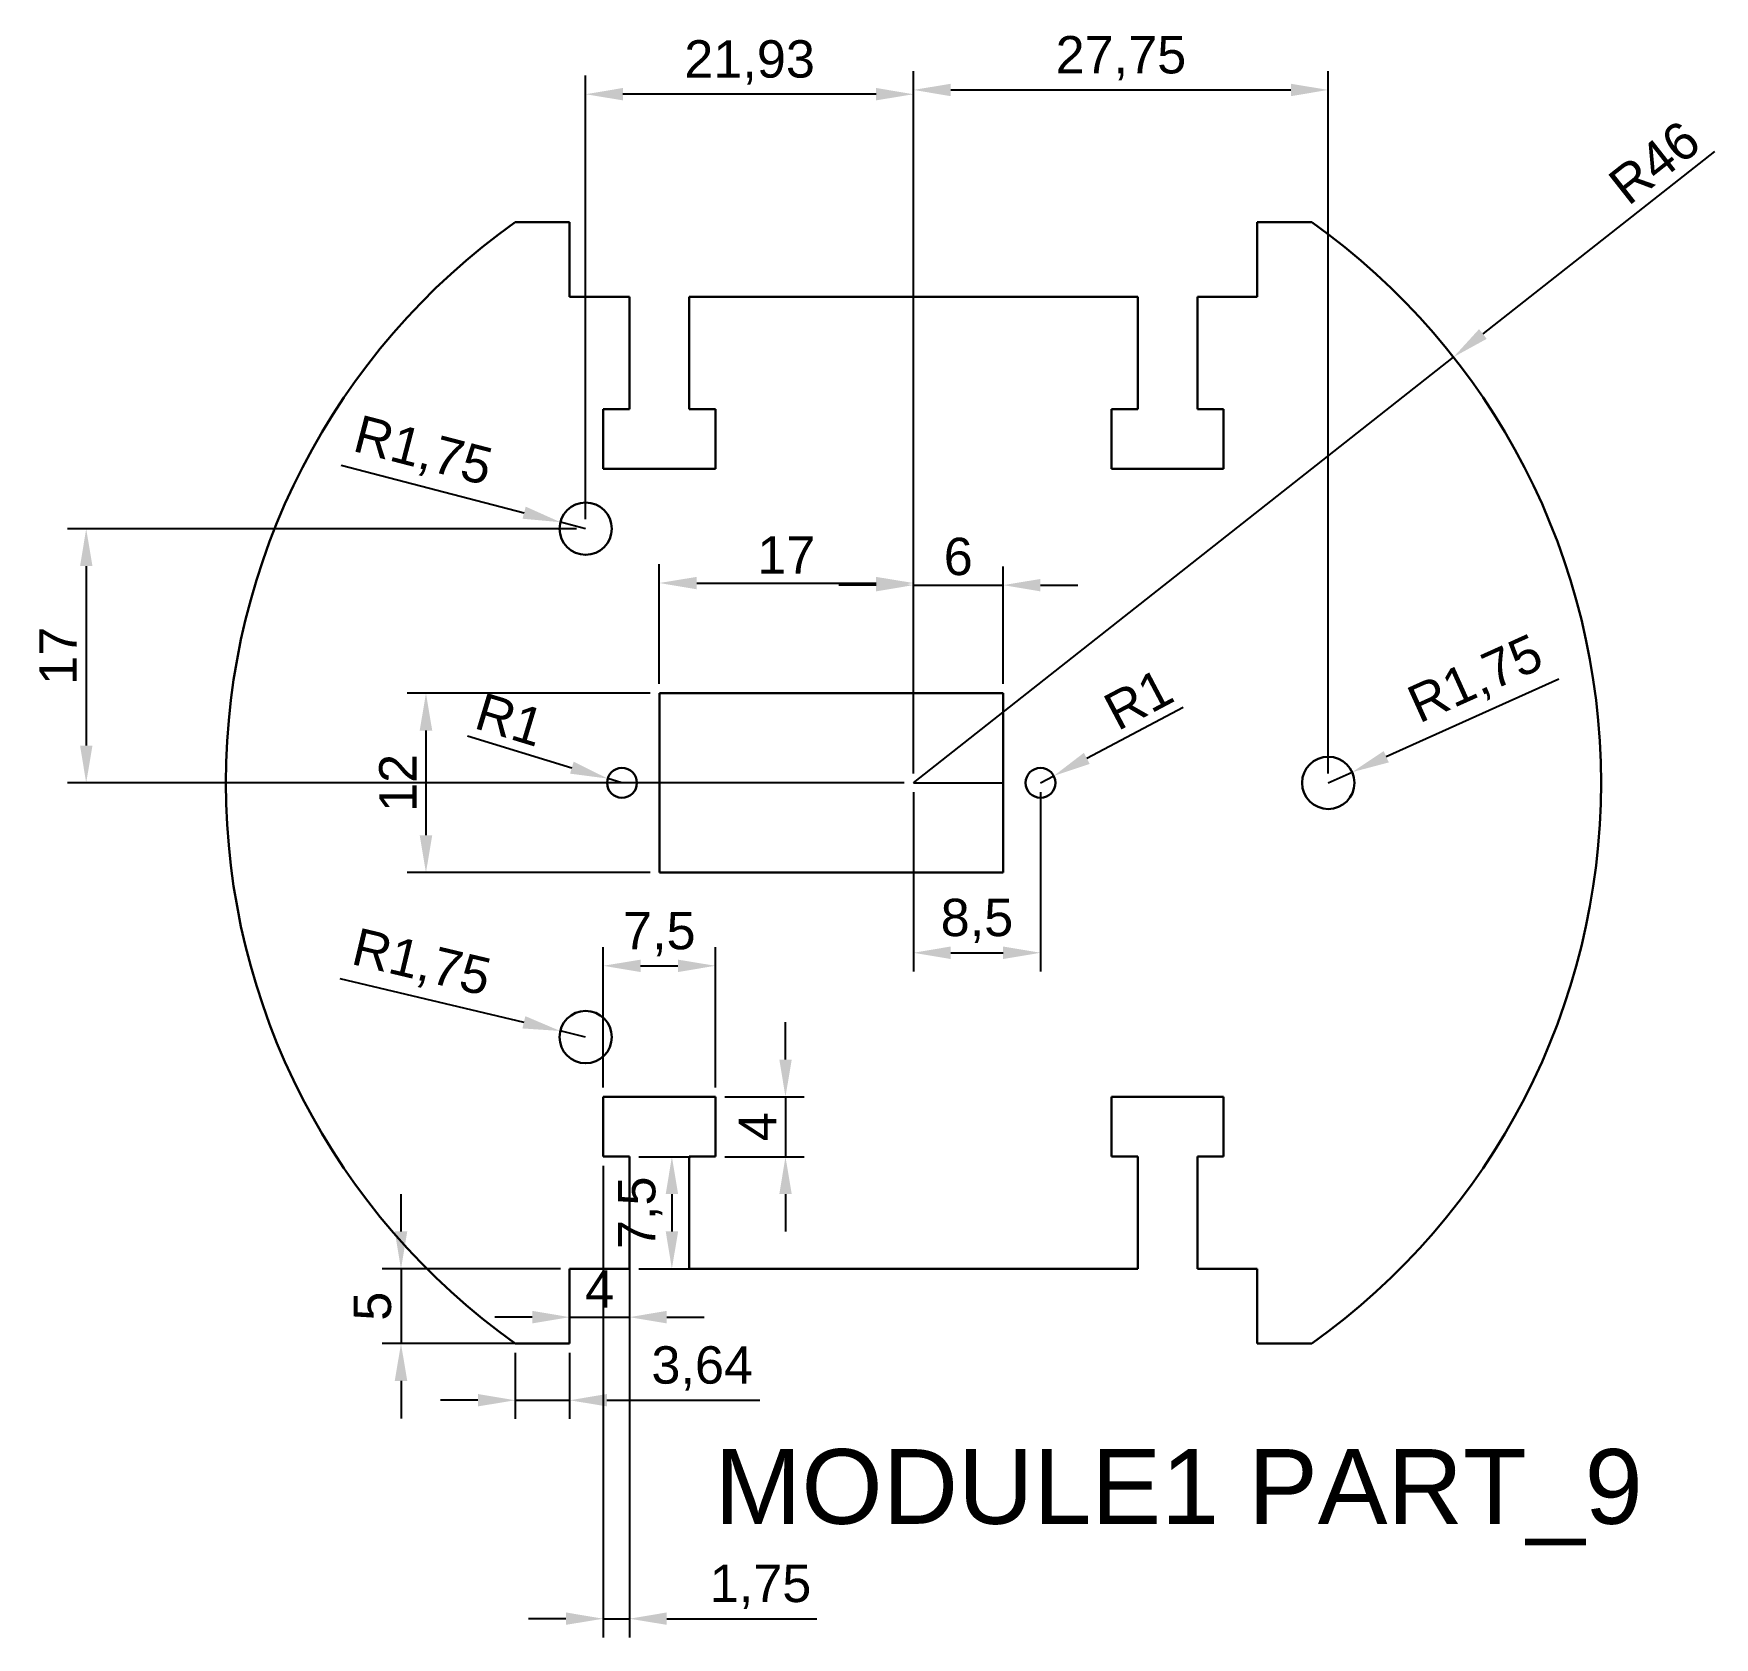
# Model space of a CAD drawing. Header units: millimetres. Extents: x 2016 to 2129, y 1594 to 1702.
import ezdxf

# ---------------------------------------------------------------- set-up
doc = ezdxf.new("R2010")
doc.units = ezdxf.units.MM
doc.header["$LTSCALE"] = 0.3
doc.styles.get("Standard").update_dxf_attribs({"font": 'arial.ttf'})
doc.dimstyles.new('ISO-25', dxfattribs={"dimtxt": 2.5, "dimasz": 2.5, "dimexe": 1.25, "dimexo": 0.625, "dimtad": 1, "dimtxsty": 'Standard', "dimcen": 2.5, "dimadec": 0, "dimazin": 0, "dimtfac": 1, "dimtmove": 0, "dimatfit": 3, "dimfxl": 1, "dimarcsym": 0})

# ---------------------------------------------------------------- blocks, each defined once
blk = doc.blocks.new('*D2')
at = {"color": 0, "lineweight": -2, "transparency": 16777216}
for p, q in [((2036.82, 1672.74), (2049.07, 1669.55)), ((2053.18, 1668.48), (2051.49, 1668.92))]:
    blk.add_line(p, q, dxfattribs=at)
at = {"color": 0, "transparency": 16777216}
blk.add_solid([(2049.17, 1669.96), (2048.96, 1669.15), (2051.49, 1668.92)], dxfattribs=at)
at = {"layer": 'Defpoints', "color": 0, "transparency": 16777216}
for p in [(2051.49, 1668.92), (2053.18, 1668.48)]:
    blk.add_point(p, dxfattribs=at)
at = {"color": 0, "transparency": 16777216, "insert": (2042.27, 1673.52), "char_height": 2.5, "attachment_point": 5, "rotation": 345.4177}
blk.add_mtext('R1,75', dxfattribs=at)
blk = doc.blocks.new('*D3')
at = {"color": 0, "lineweight": -2, "transparency": 16777216}
for p, q in [((2045.28, 1654.62), (2052.26, 1652.5)), ((2055.61, 1651.48), (2054.66, 1651.77))]:
    blk.add_line(p, q, dxfattribs=at)
at = {"color": 0, "transparency": 16777216}
blk.add_solid([(2052.38, 1652.9), (2052.14, 1652.1), (2054.66, 1651.77)], dxfattribs=at)
at = {"layer": 'Defpoints', "color": 0, "transparency": 16777216}
for p in [(2054.66, 1651.77), (2055.61, 1651.48)]:
    blk.add_point(p, dxfattribs=at)
at = {"color": 0, "transparency": 16777216, "insert": (2048.12, 1655.72), "char_height": 2.5, "attachment_point": 5, "rotation": 343.1282}
blk.add_mtext('R1', dxfattribs=at)
blk = doc.blocks.new('*D4')
at = {"color": 0, "lineweight": -2, "transparency": 16777216}
for p, q in [((2093.16, 1656.53), (2086.71, 1653.12)), ((2083.61, 1651.48), (2084.5, 1651.95))]:
    blk.add_line(p, q, dxfattribs=at)
at = {"color": 0, "transparency": 16777216}
blk.add_solid([(2086.51, 1653.49), (2086.9, 1652.75), (2084.5, 1651.95)], dxfattribs=at)
at = {"layer": 'Defpoints', "color": 0, "transparency": 16777216}
for p in [(2084.5, 1651.95), (2083.61, 1651.48)]:
    blk.add_point(p, dxfattribs=at)
at = {"color": 0, "transparency": 16777216, "insert": (2090.16, 1657.07), "char_height": 2.5, "attachment_point": 5, "rotation": 27.8786}
blk.add_mtext('R1', dxfattribs=at)
blk = doc.blocks.new('*D5')
at = {"color": 0, "lineweight": -2, "transparency": 16777216}
for p, q in [((2118.28, 1658.43), (2106.74, 1653.23)), ((2102.86, 1651.48), (2104.46, 1652.2))]:
    blk.add_line(p, q, dxfattribs=at)
at = {"color": 0, "transparency": 16777216}
blk.add_solid([(2106.57, 1653.61), (2106.91, 1652.85), (2104.46, 1652.2)], dxfattribs=at)
at = {"layer": 'Defpoints', "color": 0, "transparency": 16777216}
for p in [(2104.46, 1652.2), (2102.86, 1651.48)]:
    blk.add_point(p, dxfattribs=at)
at = {"color": 0, "transparency": 16777216, "insert": (2112.77, 1658.28), "char_height": 2.5, "attachment_point": 5, "rotation": 24.2607}
blk.add_mtext('R1,75', dxfattribs=at)
blk = doc.blocks.new('*D6')
at = {"color": 0, "lineweight": -2, "transparency": 16777216}
for p, q in [((2036.74, 1638.41), (2049.05, 1635.47)), ((2053.18, 1634.48), (2051.48, 1634.89))]:
    blk.add_line(p, q, dxfattribs=at)
at = {"color": 0, "transparency": 16777216}
blk.add_solid([(2049.15, 1635.88), (2048.95, 1635.06), (2051.48, 1634.89)], dxfattribs=at)
at = {"layer": 'Defpoints', "color": 0, "transparency": 16777216}
for p in [(2051.48, 1634.89), (2053.18, 1634.48)]:
    blk.add_point(p, dxfattribs=at)
at = {"color": 0, "transparency": 16777216, "insert": (2042.17, 1639.3), "char_height": 2.5, "attachment_point": 5, "rotation": 346.5882}
blk.add_mtext('R1,75', dxfattribs=at)
blk = doc.blocks.new('*D7')
at = {"color": 0, "lineweight": -2, "transparency": 16777216}
for p, q in [((2048.47, 1613.36), (2048.47, 1608.94)), ((2052.11, 1613.36), (2052.11, 1608.94)), ((2045.97, 1610.19), (2043.47, 1610.19)), ((2048.47, 1610.19), (2052.11, 1610.19)), ((2054.61, 1610.19), (2064.84, 1610.19))]:
    blk.add_line(p, q, dxfattribs=at)
at = {"color": 0, "transparency": 16777216}
for points in [[(2045.97, 1610.61), (2045.97, 1609.78), (2048.47, 1610.19)], [(2054.61, 1610.61), (2054.61, 1609.78), (2052.11, 1610.19)]]:
    blk.add_solid(points, dxfattribs=at)
at = {"layer": 'Defpoints', "color": 0, "transparency": 16777216}
for p in [(2048.47, 1613.98), (2052.11, 1613.98), (2052.11, 1610.19)]:
    blk.add_point(p, dxfattribs=at)
at = {"color": 0, "transparency": 16777216, "insert": (2060.98, 1612.32), "char_height": 2.5, "attachment_point": 5}
blk.add_mtext('3,64', dxfattribs=at)
blk = doc.blocks.new('*D8')
at = {"color": 0, "lineweight": -2, "transparency": 16777216}
for p, q in [((2040.83, 1621.48), (2040.83, 1623.98)), ((2051.49, 1618.98), (2039.58, 1618.98)), ((2040.83, 1618.98), (2040.83, 1613.98)), ((2051.49, 1613.98), (2039.58, 1613.98)), ((2040.83, 1611.48), (2040.83, 1608.98))]:
    blk.add_line(p, q, dxfattribs=at)
at = {"color": 0, "transparency": 16777216}
for points in [[(2040.41, 1621.48), (2041.25, 1621.48), (2040.83, 1618.98)], [(2040.41, 1611.48), (2041.25, 1611.48), (2040.83, 1613.98)]]:
    blk.add_solid(points, dxfattribs=at)
at = {"layer": 'Defpoints', "color": 0, "transparency": 16777216}
for p in [(2052.11, 1618.98), (2040.83, 1613.98), (2052.11, 1613.98)]:
    blk.add_point(p, dxfattribs=at)
at = {"color": 0, "transparency": 16777216, "insert": (2038.93, 1616.48), "char_height": 2.5, "attachment_point": 5, "rotation": 90}
blk.add_mtext('5', dxfattribs=at)
blk = doc.blocks.new('*D9')
at = {"color": 0, "lineweight": -2, "transparency": 16777216}
for p, q in [((2052.11, 1618.36), (2052.11, 1614.5)), ((2056.11, 1618.36), (2056.11, 1614.5)), ((2049.61, 1615.75), (2047.11, 1615.75)), ((2052.11, 1615.75), (2056.11, 1615.75)), ((2058.61, 1615.75), (2061.11, 1615.75))]:
    blk.add_line(p, q, dxfattribs=at)
at = {"color": 0, "transparency": 16777216}
for points in [[(2049.61, 1616.17), (2049.61, 1615.33), (2052.11, 1615.75)], [(2058.61, 1616.17), (2058.61, 1615.33), (2056.11, 1615.75)]]:
    blk.add_solid(points, dxfattribs=at)
at = {"layer": 'Defpoints', "color": 0, "transparency": 16777216}
for p in [(2052.11, 1618.98), (2056.11, 1618.98), (2056.11, 1615.75)]:
    blk.add_point(p, dxfattribs=at)
at = {"color": 0, "transparency": 16777216, "insert": (2054.11, 1617.63), "char_height": 2.5, "attachment_point": 5}
blk.add_mtext('4', dxfattribs=at)
blk = doc.blocks.new('*D10')
at = {"color": 0, "lineweight": -2, "transparency": 16777216}
for p, q in [((2056.74, 1626.48), (2060.2, 1626.48)), ((2058.95, 1623.98), (2058.95, 1621.48)), ((2056.74, 1618.98), (2060.2, 1618.98))]:
    blk.add_line(p, q, dxfattribs=at)
at = {"color": 0, "transparency": 16777216}
for points in [[(2058.54, 1623.98), (2059.37, 1623.98), (2058.95, 1626.48)], [(2058.54, 1621.48), (2059.37, 1621.48), (2058.95, 1618.98)]]:
    blk.add_solid(points, dxfattribs=at)
at = {"layer": 'Defpoints', "color": 0, "transparency": 16777216}
for p in [(2056.11, 1626.48), (2056.11, 1618.98), (2058.95, 1618.98)]:
    blk.add_point(p, dxfattribs=at)
at = {"color": 0, "transparency": 16777216, "insert": (2056.83, 1622.73), "char_height": 2.5, "attachment_point": 5, "rotation": 90}
blk.add_mtext('7,5', dxfattribs=at)
blk = doc.blocks.new('*D11')
at = {"color": 0, "lineweight": -2, "transparency": 16777216}
for p, q in [((2054.36, 1631.11), (2054.36, 1640.5)), ((2061.86, 1631.11), (2061.86, 1640.5)), ((2056.86, 1639.25), (2059.36, 1639.25))]:
    blk.add_line(p, q, dxfattribs=at)
at = {"color": 0, "transparency": 16777216}
for points in [[(2056.86, 1639.66), (2056.86, 1638.83), (2054.36, 1639.25)], [(2059.36, 1639.66), (2059.36, 1638.83), (2061.86, 1639.25)]]:
    blk.add_solid(points, dxfattribs=at)
at = {"layer": 'Defpoints', "color": 0, "transparency": 16777216}
for p in [(2061.86, 1639.25), (2054.36, 1630.48), (2061.86, 1630.48)]:
    blk.add_point(p, dxfattribs=at)
at = {"color": 0, "transparency": 16777216, "insert": (2058.11, 1641.37), "char_height": 2.5, "attachment_point": 5}
blk.add_mtext('7,5', dxfattribs=at)
blk = doc.blocks.new('*D12')
at = {"color": 0, "lineweight": -2, "transparency": 16777216}
for p, q in [((2066.55, 1632.98), (2066.55, 1635.48)), ((2062.49, 1630.48), (2067.8, 1630.48)), ((2066.55, 1630.48), (2066.55, 1626.48)), ((2062.49, 1626.48), (2067.8, 1626.48)), ((2066.55, 1623.98), (2066.55, 1621.48))]:
    blk.add_line(p, q, dxfattribs=at)
at = {"color": 0, "transparency": 16777216}
for points in [[(2066.14, 1632.98), (2066.97, 1632.98), (2066.55, 1630.48)], [(2066.14, 1623.98), (2066.97, 1623.98), (2066.55, 1626.48)]]:
    blk.add_solid(points, dxfattribs=at)
at = {"layer": 'Defpoints', "color": 0, "transparency": 16777216}
for p in [(2061.86, 1630.48), (2061.86, 1626.48), (2066.55, 1626.48)]:
    blk.add_point(p, dxfattribs=at)
at = {"color": 0, "transparency": 16777216, "insert": (2064.68, 1628.48), "char_height": 2.5, "attachment_point": 5, "rotation": 90}
blk.add_mtext('4', dxfattribs=at)
blk = doc.blocks.new('*D13')
at = {"color": 0, "lineweight": -2, "transparency": 16777216}
for p, q in [((2054.36, 1625.86), (2054.36, 1594.33)), ((2056.11, 1625.86), (2056.11, 1594.33)), ((2051.86, 1595.58), (2049.36, 1595.58)), ((2054.36, 1595.58), (2056.11, 1595.58)), ((2058.61, 1595.58), (2068.64, 1595.58))]:
    blk.add_line(p, q, dxfattribs=at)
at = {"color": 0, "transparency": 16777216}
for points in [[(2051.86, 1596), (2051.86, 1595.17), (2054.36, 1595.58)], [(2058.61, 1596), (2058.61, 1595.17), (2056.11, 1595.58)]]:
    blk.add_solid(points, dxfattribs=at)
at = {"layer": 'Defpoints', "color": 0, "transparency": 16777216}
for p in [(2054.36, 1626.48), (2056.11, 1626.48), (2056.11, 1595.58)]:
    blk.add_point(p, dxfattribs=at)
at = {"color": 0, "transparency": 16777216, "insert": (2064.88, 1597.71), "char_height": 2.5, "attachment_point": 5}
blk.add_mtext('1,75', dxfattribs=at)
blk = doc.blocks.new('*D14')
at = {"color": 0, "lineweight": -2, "transparency": 16777216}
for p, q in [((2128.69, 1693.71), (2113.2, 1681.51)), ((2075.11, 1651.48), (2111.24, 1679.96))]:
    blk.add_line(p, q, dxfattribs=at)
at = {"color": 0, "transparency": 16777216}
blk.add_solid([(2112.95, 1681.83), (2113.46, 1681.18), (2111.24, 1679.96)], dxfattribs=at)
at = {"layer": 'Defpoints', "color": 0, "transparency": 16777216}
for p in [(2111.24, 1679.96), (2075.11, 1651.48)]:
    blk.add_point(p, dxfattribs=at)
at = {"color": 0, "transparency": 16777216, "insert": (2124.68, 1692.97), "char_height": 2.5, "attachment_point": 5, "rotation": 38.2435}
blk.add_mtext('R46', dxfattribs=at)
blk = doc.blocks.new('*D15')
at = {"color": 0, "lineweight": -2, "transparency": 16777216}
for p, q in [((2058.11, 1658.11), (2058.11, 1666.1)), ((2075.11, 1652.11), (2075.11, 1666.1)), ((2060.61, 1664.85), (2072.61, 1664.85))]:
    blk.add_line(p, q, dxfattribs=at)
at = {"color": 0, "transparency": 16777216}
for points in [[(2060.61, 1665.26), (2060.61, 1664.43), (2058.11, 1664.85)], [(2072.61, 1665.26), (2072.61, 1664.43), (2075.11, 1664.85)]]:
    blk.add_solid(points, dxfattribs=at)
at = {"layer": 'Defpoints', "color": 0, "transparency": 16777216}
for p in [(2075.11, 1664.85), (2058.11, 1657.48), (2075.11, 1651.48)]:
    blk.add_point(p, dxfattribs=at)
at = {"color": 0, "transparency": 16777216, "insert": (2066.61, 1666.73), "char_height": 2.5, "attachment_point": 5}
blk.add_mtext('17', dxfattribs=at)
blk = doc.blocks.new('*D16')
at = {"color": 0, "lineweight": -2, "transparency": 16777216}
for p, q in [((2075.11, 1658.11), (2075.11, 1665.96)), ((2081.11, 1658.11), (2081.11, 1665.96)), ((2072.61, 1664.71), (2070.11, 1664.71)), ((2075.11, 1664.71), (2081.11, 1664.71)), ((2083.61, 1664.71), (2086.11, 1664.71))]:
    blk.add_line(p, q, dxfattribs=at)
at = {"color": 0, "transparency": 16777216}
for points in [[(2072.61, 1665.12), (2072.61, 1664.29), (2075.11, 1664.71)], [(2083.61, 1665.12), (2083.61, 1664.29), (2081.11, 1664.71)]]:
    blk.add_solid(points, dxfattribs=at)
at = {"layer": 'Defpoints', "color": 0, "transparency": 16777216}
for p in [(2081.11, 1664.71), (2075.11, 1657.48), (2081.11, 1657.48)]:
    blk.add_point(p, dxfattribs=at)
at = {"color": 0, "transparency": 16777216, "insert": (2078.11, 1666.61), "char_height": 2.5, "attachment_point": 5}
blk.add_mtext('6', dxfattribs=at)
blk = doc.blocks.new('*D17')
at = {"color": 0, "lineweight": -2, "transparency": 16777216}
for p, q in [((2057.49, 1657.48), (2041.25, 1657.48)), ((2042.5, 1654.98), (2042.5, 1647.98)), ((2057.49, 1645.48), (2041.25, 1645.48))]:
    blk.add_line(p, q, dxfattribs=at)
at = {"color": 0, "transparency": 16777216}
for points in [[(2042.08, 1654.98), (2042.92, 1654.98), (2042.5, 1657.48)], [(2042.08, 1647.98), (2042.92, 1647.98), (2042.5, 1645.48)]]:
    blk.add_solid(points, dxfattribs=at)
at = {"layer": 'Defpoints', "color": 0, "transparency": 16777216}
for p in [(2058.11, 1657.48), (2042.5, 1645.48), (2058.11, 1645.48)]:
    blk.add_point(p, dxfattribs=at)
at = {"color": 0, "transparency": 16777216, "insert": (2040.62, 1651.48), "char_height": 2.5, "attachment_point": 5, "rotation": 90}
blk.add_mtext('12', dxfattribs=at)
blk = doc.blocks.new('*D18')
at = {"color": 0, "lineweight": -2, "transparency": 16777216}
for p, q in [((2075.11, 1652.11), (2075.11, 1699.08)), ((2102.86, 1652.11), (2102.86, 1699.08)), ((2077.61, 1697.83), (2100.36, 1697.83))]:
    blk.add_line(p, q, dxfattribs=at)
at = {"color": 0, "transparency": 16777216}
for points in [[(2077.61, 1698.24), (2077.61, 1697.41), (2075.11, 1697.83)], [(2100.36, 1698.24), (2100.36, 1697.41), (2102.86, 1697.83)]]:
    blk.add_solid(points, dxfattribs=at)
at = {"layer": 'Defpoints', "color": 0, "transparency": 16777216}
for p in [(2102.86, 1697.83), (2075.11, 1651.48), (2102.86, 1651.48)]:
    blk.add_point(p, dxfattribs=at)
at = {"color": 0, "transparency": 16777216, "insert": (2088.99, 1699.95), "char_height": 2.5, "attachment_point": 5}
blk.add_mtext('27,75', dxfattribs=at)
blk = doc.blocks.new('*D19')
at = {"color": 0, "lineweight": -2, "transparency": 16777216}
for p, q in [((2053.18, 1669.11), (2053.18, 1698.79)), ((2075.11, 1652.11), (2075.11, 1698.79)), ((2072.61, 1697.54), (2055.68, 1697.54))]:
    blk.add_line(p, q, dxfattribs=at)
at = {"color": 0, "transparency": 16777216}
for points in [[(2055.68, 1697.96), (2055.68, 1697.13), (2053.18, 1697.54)], [(2072.61, 1697.96), (2072.61, 1697.13), (2075.11, 1697.54)]]:
    blk.add_solid(points, dxfattribs=at)
at = {"layer": 'Defpoints', "color": 0, "transparency": 16777216}
for p in [(2053.18, 1697.54), (2053.18, 1668.48), (2075.11, 1651.48)]:
    blk.add_point(p, dxfattribs=at)
at = {"color": 0, "transparency": 16777216, "insert": (2064.15, 1699.67), "char_height": 2.5, "attachment_point": 5}
blk.add_mtext('21,93', dxfattribs=at)
blk = doc.blocks.new('*D20')
at = {"color": 0, "lineweight": -2, "transparency": 16777216}
for p, q in [((2052.56, 1668.48), (2018.52, 1668.48)), ((2019.77, 1665.98), (2019.77, 1653.98)), ((2074.49, 1651.48), (2018.52, 1651.48))]:
    blk.add_line(p, q, dxfattribs=at)
at = {"color": 0, "transparency": 16777216}
for points in [[(2019.36, 1665.98), (2020.19, 1665.98), (2019.77, 1668.48)], [(2019.36, 1653.98), (2020.19, 1653.98), (2019.77, 1651.48)]]:
    blk.add_solid(points, dxfattribs=at)
at = {"layer": 'Defpoints', "color": 0, "transparency": 16777216}
for p in [(2053.18, 1668.48), (2019.77, 1651.48), (2075.11, 1651.48)]:
    blk.add_point(p, dxfattribs=at)
at = {"color": 0, "transparency": 16777216, "insert": (2017.89, 1659.98), "char_height": 2.5, "attachment_point": 5, "rotation": 90}
blk.add_mtext('17', dxfattribs=at)
blk = doc.blocks.new('*D21')
at = {"color": 0, "lineweight": -2, "transparency": 16777216}
for p, q in [((2075.11, 1650.86), (2075.11, 1638.87)), ((2083.61, 1650.86), (2083.61, 1638.87)), ((2077.61, 1640.12), (2081.11, 1640.12))]:
    blk.add_line(p, q, dxfattribs=at)
at = {"color": 0, "transparency": 16777216}
for points in [[(2077.61, 1640.54), (2077.61, 1639.7), (2075.11, 1640.12)], [(2081.11, 1640.54), (2081.11, 1639.7), (2083.61, 1640.12)]]:
    blk.add_solid(points, dxfattribs=at)
at = {"layer": 'Defpoints', "color": 0, "transparency": 16777216}
for p in [(2075.11, 1651.48), (2083.61, 1651.48), (2083.61, 1640.12)]:
    blk.add_point(p, dxfattribs=at)
at = {"color": 0, "transparency": 16777216, "insert": (2079.36, 1642.25), "char_height": 2.5, "attachment_point": 5}
blk.add_mtext('8,5', dxfattribs=at)

msp = doc.modelspace()

# ---------------------------------------------------------------- linework, layer by layer
at = {"lineweight": 30}
for p, q in [((2048.471, 1688.984), (2052.113, 1688.984)), ((2052.113, 1683.984), (2052.113, 1688.984)), ((2098.113, 1688.984), (2101.755, 1688.984)), ((2098.113, 1683.984), (2098.113, 1688.984)), ((2052.113, 1683.984), (2056.113, 1683.984)), ((2052.113, 1683.984), (2056.113, 1683.984)), ((2056.113, 1683.984), (2056.113, 1676.484)), ((2060.113, 1683.984), (2090.113, 1683.984)), ((2060.113, 1676.484), (2060.113, 1683.984)), ((2090.113, 1676.484), (2090.113, 1683.984)), ((2094.113, 1683.984), (2098.113, 1683.984)), ((2098.113, 1683.984), (2094.113, 1683.984)), ((2094.113, 1683.984), (2094.113, 1676.484)), ((2056.113, 1676.484), (2054.363, 1676.484)), ((2054.363, 1676.484), (2054.363, 1672.484)), ((2061.863, 1676.484), (2060.113, 1676.484)), ((2061.863, 1672.484), (2061.863, 1676.484)), ((2088.363, 1672.484), (2088.363, 1676.484)), ((2088.363, 1676.484), (2090.113, 1676.484)), ((2094.113, 1676.484), (2095.863, 1676.484)), ((2095.863, 1676.484), (2095.863, 1672.484)), ((2054.363, 1672.484), (2061.863, 1672.484)), ((2095.863, 1672.484), (2088.363, 1672.484)), ((2081.113, 1657.484), (2058.113, 1657.484)), ((2058.113, 1657.484), (2058.113, 1645.484)), ((2081.113, 1651.484), (2081.113, 1657.484)), ((2081.113, 1651.484), (2081.113, 1645.484)), ((2058.113, 1645.484), (2081.113, 1645.484)), ((2054.363, 1626.484), (2054.363, 1630.484)), ((2054.363, 1630.484), (2061.863, 1630.484)), ((2061.863, 1630.484), (2061.863, 1626.484)), ((2095.863, 1630.484), (2088.363, 1630.484)), ((2088.363, 1630.484), (2088.363, 1626.484)), ((2095.863, 1626.484), (2095.863, 1630.484)), ((2056.113, 1626.484), (2054.363, 1626.484)), ((2056.113, 1618.984), (2056.113, 1626.484)), ((2061.863, 1626.484), (2060.113, 1626.484)), ((2060.113, 1626.484), (2060.113, 1618.984)), ((2088.363, 1626.484), (2090.113, 1626.484)), ((2090.113, 1626.484), (2090.113, 1618.984)), ((2094.113, 1618.984), (2094.113, 1626.484)), ((2094.113, 1626.484), (2095.863, 1626.484)), ((2052.113, 1618.984), (2052.113, 1613.984)), ((2052.113, 1618.984), (2056.113, 1618.984)), ((2052.113, 1618.984), (2056.113, 1618.984)), ((2060.113, 1618.984), (2090.113, 1618.984)), ((2094.113, 1618.984), (2098.113, 1618.984)), ((2098.113, 1618.984), (2094.113, 1618.984)), ((2098.113, 1618.984), (2098.113, 1613.984)), ((2048.472, 1613.984), (2052.113, 1613.984)), ((2098.113, 1613.984), (2101.754, 1613.984))]:
    msp.add_line(p, q, dxfattribs=at)
msp.add_line((2075.113, 1651.484), (2081.113, 1651.484))
at = {"lineweight": 30, "ltscale": 5}
for centre in [(2053.183, 1668.484), (2102.863, 1651.484), (2053.183, 1634.484)]:
    msp.add_circle(centre, 1.75, dxfattribs=at)
at = {"lineweight": 30}
for centre in [(2055.613, 1651.484), (2083.613, 1651.484)]:
    msp.add_circle(centre, 1, dxfattribs=at)
for start, end in [(125.39209, 234.60886), (305.39114, 54.60791)]:
    msp.add_arc((2075.113, 1651.484), 46, start, end, dxfattribs=at)

# ---------------------------------------------------------------- texts
at = {"insert": (2061.801, 1606.925), "char_height": 5, "attachment_point": 1}
msp.add_mtext_dynamic_manual_height_columns('MODULE1 PART_9', width=72.91453, gutter_width=12.5, heights=[0], dxfattribs=at)

# ---------------------------------------------------------------- dimensions: what is measured, and where the dimension line sits
for base, p1, p2, picture, middle in [((2053.183, 1697.543), (2075.113, 1651.484), (2053.183, 1668.484), '*D19', (2064.148, 1699.67)), ((2102.863, 1697.827), (2075.113, 1651.484), (2102.863, 1651.484), '*D18', (2088.988, 1699.954)), ((2075.113, 1664.847), (2058.113, 1657.484), (2075.113, 1651.484), '*D15', (2066.613, 1666.727)), ((2081.113, 1664.706), (2075.113, 1657.484), (2081.113, 1657.484), '*D16', (2078.113, 1666.607)), ((2083.613, 1640.121), (2075.113, 1651.484), (2083.613, 1651.484), '*D21', (2079.363, 1642.249)), ((2061.863, 1639.247), (2054.363, 1630.484), (2061.863, 1630.484), '*D11', (2058.113, 1641.369)), ((2056.113, 1595.582), (2054.363, 1626.484), (2056.113, 1626.484), '*D13', (2064.876, 1597.71)), ((2056.113, 1615.751), (2052.113, 1618.984), (2056.113, 1618.984), '*D9', (2054.113, 1617.626)), ((2052.113, 1610.195), (2048.472, 1613.984), (2052.113, 1613.984), '*D7', (2060.979, 1612.322))]:
    dim = msp.add_linear_dim(base=base, p1=p1, p2=p2, dimstyle='ISO-25')
    dim.commit()
    dim.dimension.update_dxf_attribs({"geometry": picture, "text_midpoint": middle})
dim = msp.add_radius_dim(center=(2075.113, 1651.484), mpoint=(2111.241, 1679.958), dimstyle='ISO-25')
dim.commit()
dim.dimension.update_dxf_attribs({"geometry": '*D14', "text_midpoint": (2125.856, 1691.477), "dimtype": 164})
for center, mpoint, picture, middle in [((2053.183, 1668.484), (2051.489, 1668.925), '*D2', (2042.272, 1673.521)), ((2102.863, 1651.484), (2104.458, 1652.203), '*D5', (2112.772, 1658.283)), ((2083.613, 1651.484), (2084.497, 1651.952), '*D4', (2090.158, 1657.073)), ((2055.613, 1651.484), (2054.656, 1651.774), '*D3', (2048.121, 1655.721)), ((2053.183, 1634.484), (2051.481, 1634.89), '*D6', (2042.171, 1639.297))]:
    dim = msp.add_radius_dim(center=center, mpoint=mpoint, dimstyle='ISO-25')
    dim.commit()
    dim.dimension.update_dxf_attribs({"geometry": picture, "text_midpoint": middle})
for base, p1, p2, picture, middle in [((2019.773, 1651.484), (2053.183, 1668.484), (2075.113, 1651.484), '*D20', (2017.893, 1659.984)), ((2042.5, 1645.484), (2058.113, 1657.484), (2058.113, 1645.484), '*D17', (2040.619, 1651.484)), ((2066.555, 1626.484), (2061.863, 1630.484), (2061.863, 1626.484), '*D12', (2064.68, 1628.484)), ((2058.952, 1618.984), (2056.113, 1626.484), (2056.113, 1618.984), '*D10', (2056.83, 1622.734)), ((2040.83, 1613.984), (2052.113, 1618.984), (2052.113, 1613.984), '*D8', (2038.933, 1616.484))]:
    dim = msp.add_linear_dim(base=base, p1=p1, p2=p2, angle=90, dimstyle='ISO-25')
    dim.commit()
    dim.dimension.update_dxf_attribs({"geometry": picture, "text_midpoint": middle})

doc.saveas('drawing.dxf')
